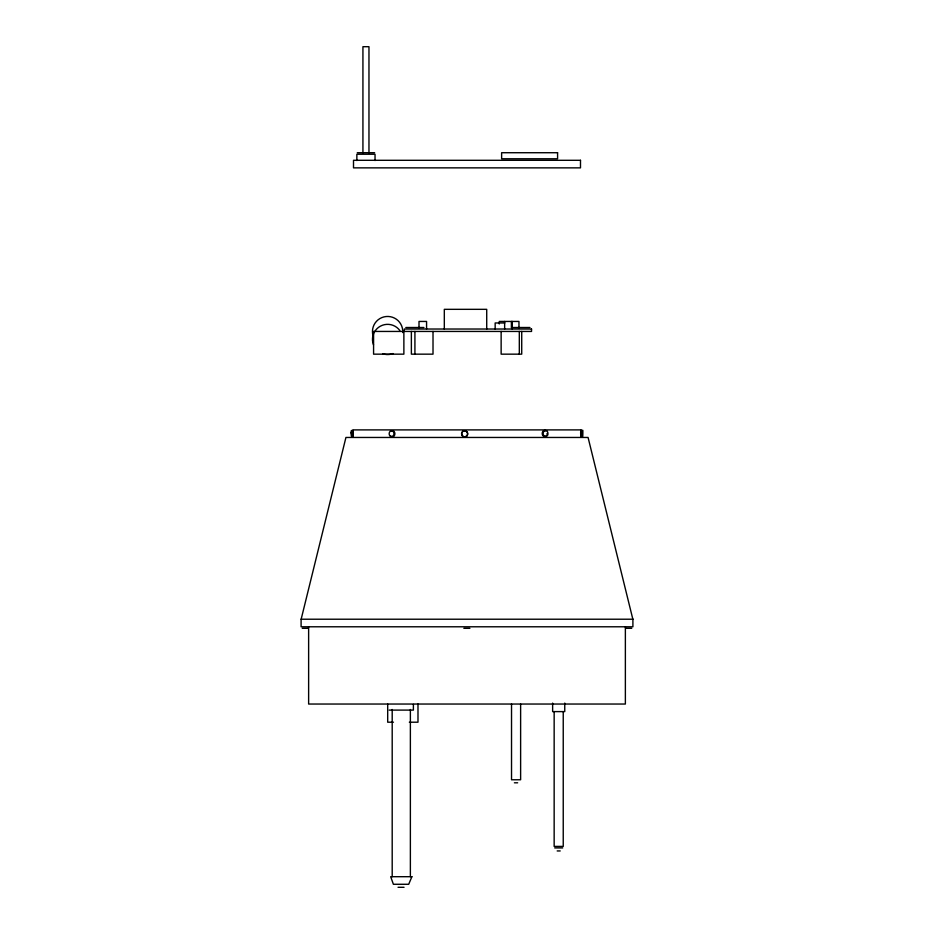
<?xml version="1.0" encoding="UTF-8"?>
<svg xmlns="http://www.w3.org/2000/svg" width="934" height="934" viewBox="0 0 934 934"><rect width="100%" height="100%" fill="white"/><g stroke="black" fill="none" stroke-linecap="round" stroke-linejoin="round"><path stroke-width="1.4" d="M301.157 619.219L345.93 437.462L588.07 437.462L632.843 619.219M357.267 152.721L374.627 152.721M504.792 322.966L495.16 322.966L495.16 329.025M405.823 327.507L423.943 327.507M511.844 327.507L529.963 327.507M352.748 429.897L581.252 429.897M302.266 628.302L308.325 628.302M463.848 628.302L469.895 628.302M625.675 628.302L631.734 628.302M389.186 710.097L413.388 710.097L413.388 704.411M393.471 722.204L387.692 722.204L387.692 704.038M409.337 722.204L417.988 722.204L417.988 704.038M514.4 782.797L517.646 782.797M554.703 847.92L562.688 847.92M557.178 850.944L560.213 850.944M398.047 887.3L404.048 887.3M625.371 626.784L625.371 704.038L308.629 704.038L308.629 626.784M564.755 703.092L564.755 711.603L552.636 711.603L552.636 703.092M563.237 711.603L563.237 846.402L554.154 846.402L554.154 711.603M521.721 331.442L521.721 354.161L501.138 354.161L501.138 331.442M520.623 704.038L520.623 779.762L511.528 779.762L511.528 704.038M519.316 331.442L519.316 354.161M518.965 327.764L518.965 321.448L499.27 321.448L499.27 323.97M512.217 321.448L512.217 329.025M511.388 321.448L511.388 327.764M504.64 321.448L504.64 329.025M486.719 329.025L486.719 309.329L444.315 309.329L444.315 329.025M433.014 331.442L433.014 354.161L411.369 354.161L411.369 331.442M426.569 329.025L426.569 321.448L419.004 321.448L419.004 327.764M414.918 331.442L414.918 354.161M410.376 709.49L410.376 876.699M392.198 709.49L392.198 876.699M375.036 160.543L375.036 154.238L356.858 154.238L356.858 160.543M368.965 152.721L368.965 46.7L362.929 46.7L362.929 152.721M462.015 432.535A3.024 3 -90 0 1 467.198 432.068A3.024 3 -90 0 1 465.004 436.82M463.474 436.552A3.024 3 -90 0 1 461.781 433.283M391.229 431.158A3.024 2.405 -90 0 1 394.79 432.886A3.024 2.405 -90 0 1 392.549 436.773M391.93 436.692A3.024 2.405 -90 0 1 390.832 435.944M546.32 435.664A3.024 2.405 -90 0 1 543.074 435.816A3.024 2.405 -90 0 1 542.677 431.753A3.024 2.405 -90 0 1 545.853 430.901M547.032 433.528A3.024 2.405 -90 0 1 546.95 434.31M373.063 335.773A15.142 15.107 -0.1 0 1 385.987 316.544A15.142 15.107 -0.1 0 1 402.729 332.586M393.086 353.542A15.142 15.107 -0.1 0 1 382.73 353.741M373.495 344.903A15.142 15.107 -0.1 0 1 373.763 333.333M374.359 332.154A15.142 15.107 -0.1 0 1 399.845 330.531M580.621 432.851C581.357 444.958 581.8 422.868 580.621 432.851M582.115 432.851C582.863 444.958 583.306 422.868 582.115 432.851M351.137 432.874L351.558 436.47L351.499 430.434L351.137 432.874M352.643 432.874L353.052 436.47L353.005 430.434L352.643 432.874M411.894 876.699L408.707 884.276L393.389 884.276L390.681 876.699L411.894 876.699M557.586 152.721L501.628 152.721L501.628 158.78L557.586 158.78L557.586 152.721M580.493 160.298L353.507 160.298L353.507 167.863L580.493 167.863L580.493 160.298M531.539 329.025L404.317 329.025L404.317 331.442L531.539 331.442L531.539 329.025M403.873 331.442L373.577 331.442L373.577 354.161L403.873 354.161L403.873 331.442M632.902 619.219L301.098 619.219L301.098 626.784L632.902 626.784L632.902 619.219M466.848 435.746A3.024 3 -90 0 0 465.062 430.819A3.024 3 -90 0 0 461.723 434.847A3.024 3 -90 0 0 466.848 435.746M393.307 435.828A3.024 2.405 -90 0 0 392.128 430.796A3.024 2.405 -90 0 0 389.268 434.602A3.024 2.405 -90 0 0 393.307 435.828M547.628 435.046A3.024 2.405 -90 0 0 545.573 430.481A3.024 2.405 -90 0 0 543.46 434.999A3.024 2.405 -90 0 0 547.628 435.046"/></g></svg>
